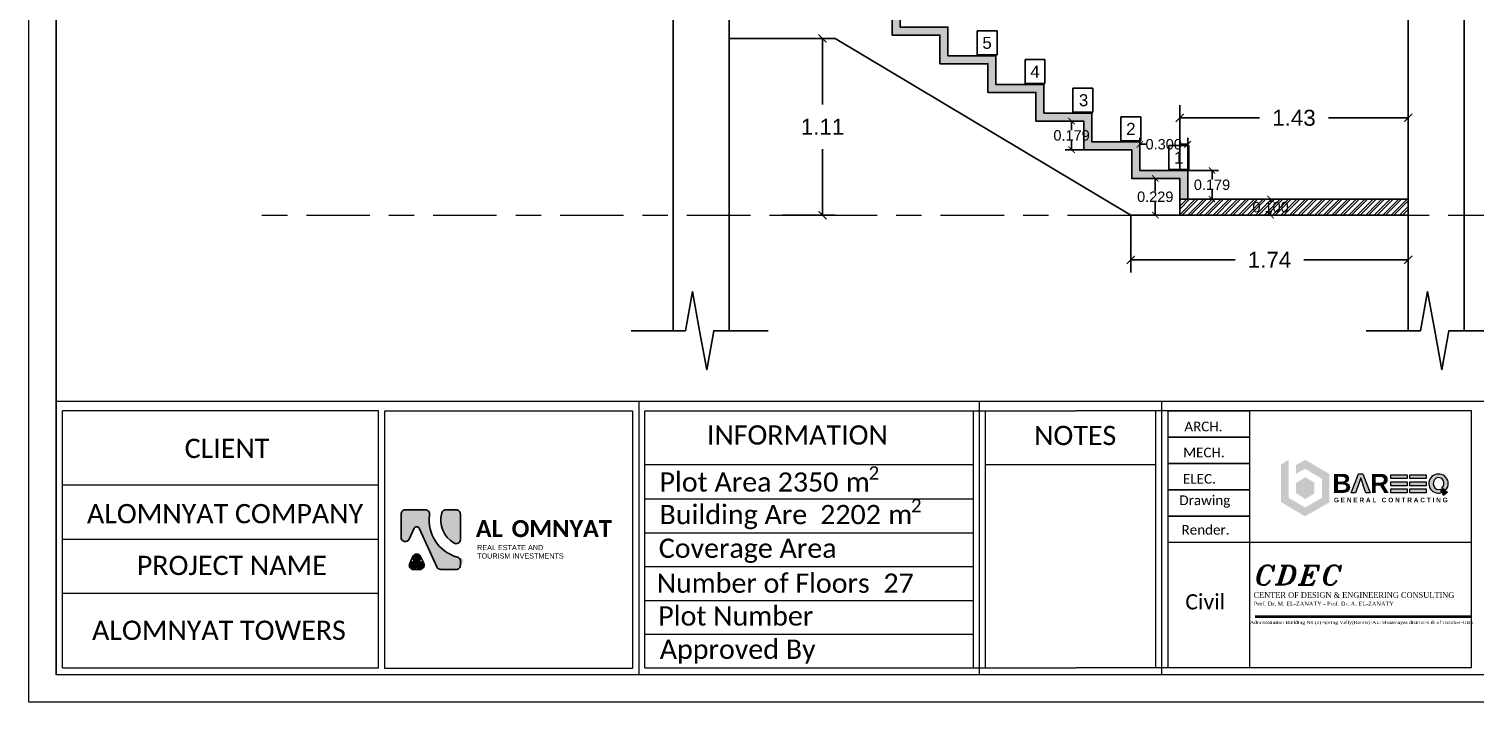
# Model space of a CAD drawing. Header units: millimetres. Extents: x 1997 to 2098, y 1351 to 1367.
# Drawn here: x 2022.49 to 2037.51, y 1350.62 to 1357.6 of the extents above; entities that cross this region are included whole.
import ezdxf
from ezdxf.enums import TextEntityAlignment as Align

# ---------------------------------------------------------------- set-up
doc = ezdxf.new("R2010")
doc.units = ezdxf.units.MM
doc.linetypes.add('Centre', pattern=[0.03175, 0.00635, -0.004763, 0.015875, -0.004763])
doc.layers.get('Defpoints').update_dxf_attribs({"lineweight": 5})
doc.layers.add('A-FLOR-LEVL', color=150, linetype='Continuous', lineweight=9)
doc.layers.add('Sheet_Borders', color=7, linetype='Continuous', lineweight=5)
doc.layers.add('CDEC-FRAMING-PLAN', color=7, linetype='Continuous')
doc.layers.add('XREF-FRAME$0$XREF-TITLEBLOCK$0$text', color=3, linetype='Continuous')
doc.styles.add('Arial_1', font='arial.ttf', dxfattribs={"height": 0.45})
doc.styles.add('RA CALIBRI REGULAR', font='calibril.ttf')
doc.styles.get("Standard").update_dxf_attribs({"font": 'arial.ttf'})
doc.styles.add('XREF-FRAME$0$XREF-TITLEBLOCK$0$CONCEPT1', font='times.ttf')
doc.styles.add('XREF-FRAME$0$XREF-TITLEBLOCK$0$HG', font='ITALICT.shx')
doc.dimstyles.get("Standard").update_dxf_attribs({"dimtxt": 0.18, "dimasz": 0.18, "dimexe": 0.18, "dimexo": 0.0625, "dimgap": 0.09, "dimtad": 0, "dimtih": 1, "dimtoh": 1, "dimdec": 4, "dimzin": 0, "dimdsep": 46, "dimtxsty": 'Standard', "dimcen": 0.09, "dimadec": 0, "dimazin": 0, "dimtfac": 1, "dimtdec": 4, "dimtofl": 0, "dimtmove": 0, "dimatfit": 3, "dimfxl": 1, "dimtolj": 1, "dimtzin": 0, "dimarcsym": 0})

# ---------------------------------------------------------------- blocks, each defined once
blk = doc.blocks.new('A$Cd8bbae89')
at = {"true_color": 0x319dd3}
h = blk.add_hatch(color=142, dxfattribs=at)
h.dxf.hatch_style = 1
h.paths.add_polyline_path([(0.94, 5.22), (0, 4.67), (0, 0), (0.94, 0.53)])
h.paths.add_polyline_path([(2.97, 3.07), (1.82, 2.35), (1.82, 1.12), (2.97, 1.74)])
h.paths.add_polyline_path([(2.98, 5.23), (1.83, 4.57), (1.82, 3.51), (2.98, 4.11)])
at = {"true_color": 0x2a3383}
h = blk.add_hatch(color=177, dxfattribs=at)
h.dxf.hatch_style = 1
h.paths.add_polyline_path([(3, 5.22), (2.98, 5.22), (2.98, 4.11), (5.04, 2.89), (5.04, 0.52), (5.98, -0.03), (5.98, 3.47)])
h.paths.add_polyline_path([(4.12, 2.41), (2.97, 3.07), (2.97, 1.74), (4.12, 1.05)])
at = {"true_color": 0x319dd3}
h = blk.add_hatch(color=142, dxfattribs=at)
h.dxf.hatch_style = 1
h.paths.add_polyline_path([(8.67, 1.14), (9.13, 1.14, 0.319925), (9.24, 1.22), (9.85, 2.99), (10.44, 1.22, 0.322497), (10.56, 1.14), (11.01, 1.14), (10.13, 3.48), (9.58, 3.48)])
h.paths.add_polyline_path([(13.58, 3.39), (13.58, 2.9), (15.61, 2.9), (15.61, 3.39)])
h.paths.add_polyline_path([(13.58, 2.51), (13.58, 2.02), (15.61, 2.02), (15.61, 2.51)])
h.paths.add_polyline_path([(15.61, 1.14), (15.61, 1.63), (13.58, 1.63), (13.58, 1.14)])
h.paths.add_polyline_path([(15.94, 3.39), (15.94, 2.9), (17.97, 2.9), (17.97, 3.39)])
h.paths.add_polyline_path([(17.97, 2.02), (17.97, 2.51), (15.94, 2.51), (15.94, 2.02)])
h.paths.add_polyline_path([(17.97, 1.14), (17.97, 1.63), (15.94, 1.63), (15.94, 1.14)])
edge = h.paths.add_edge_path()
edge.add_ellipse((19.49, 2.29), major_axis=(-1.21, 0), ratio=0.972651, start_angle=138.7624, end_angle=466.2921)
edge.add_line((19.83, 1.16), (19.73, 1.59))
edge.add_ellipse((19.5, 2.29), major_axis=(0, 0.744), ratio=0.892628, start_angle=218.0399, end_angle=560.2223, ccw=False)
edge.add_line((19.91, 1.71), (20.4, 1.51))
at = {"true_color": 0x288cbd}
h = blk.add_hatch(color=142, dxfattribs=at)
h.dxf.hatch_style = 1
h.paths.add_polyline_path([(5.98, -0.03), (5.04, 0.52), (2.96, -0.67), (0.94, 0.53), (0, 0), (2.95, -1.76), (2.95, -1.76)])
h = blk.add_hatch(color=142, dxfattribs=at)
h.dxf.hatch_style = 1
h.paths.add_polyline_path([(4.12, 1.05), (2.97, 1.74), (1.82, 1.12), (2.97, 0.39)])
at = {"true_color": 0x2a3383}
h = blk.add_hatch(color=177, dxfattribs=at)
h.dxf.hatch_style = 1
h.paths.add_polyline_path([(20.1, 0.81), (20.58, 1.24), (19.85, 1.62)])
at = {"color": 142, "true_color": 0x319dd3}
blk.add_lwpolyline([(8.67, 1.14), (9.58, 3.48), (10.13, 3.48), (11.01, 1.14), (10.56, 1.14, -0.322497), (10.44, 1.22), (9.85, 2.99), (9.24, 1.22, -0.319925), (9.13, 1.14), (8.67, 1.14)], format="xyb", dxfattribs=at)
for points in [[(13.58, 3.39), (15.61, 3.39), (15.61, 2.9), (13.58, 2.9)], [(13.58, 2.51), (15.61, 2.51), (15.61, 2.02), (13.58, 2.02)], [(15.94, 3.39), (17.97, 3.39), (17.97, 2.9), (15.94, 2.9)], [(15.94, 2.51), (17.97, 2.51), (17.97, 2.02), (15.94, 2.02)], [(13.58, 1.63), (15.61, 1.63), (15.61, 1.14), (13.58, 1.14)], [(15.94, 1.63), (17.97, 1.63), (17.97, 1.14), (15.94, 1.14)]]:
    blk.add_lwpolyline(points, close=True, dxfattribs=at)
at = {"color": 143, "true_color": 0x42aad7}
for points in [[(19.73, 1.59), (19.83, 1.16)], [(19.91, 1.71), (20.4, 1.51)]]:
    blk.add_lwpolyline(points, dxfattribs=at)
at = {"color": 177, "true_color": 0x2a3383}
blk.add_lwpolyline([(19.85, 1.62), (20.58, 1.24), (20.1, 0.81), (19.85, 1.62)], dxfattribs=at)
at = {"color": 142, "true_color": 0x319dd3}
for centre, major_axis, ratio, start_param, end_param in [((19.49, 2.29), (-1.21, 0), 0.972651, 2.421862, 8.138333), ((19.5, 2.29), (0, 0.744), 0.892628, 3.805515, 9.777723)]:
    blk.add_ellipse(centre, major_axis=major_axis, ratio=ratio, start_param=start_param, end_param=end_param, dxfattribs=at)
at = {"attachment_point": 1}
for s, width, gutter_width, insert, char_height in [('{\\fArial|b1|i0|c0|p34;\\C142;\\c13868337;B} ', 2.3485, 11.74, (6.33, 3.49), 2.3485), ('\\pxsm2;{\\fArial|b1|i0|c0|p34;\\C177;\\c8598314;G E N E R A L   C O N T R A C T I N G}', 15.8741, 2.87, (6.53, 0.54), 0.5743)]:
    blk.add_mtext_dynamic_manual_height_columns(s, width=width, gutter_width=gutter_width, heights=[0], dxfattribs=dict(at, insert=insert, char_height=char_height))
at = {"color": 143, "true_color": 0x42aad7, "insert": (11.01, 3.49), "char_height": 2.3485, "attachment_point": 1}
blk.add_mtext_dynamic_manual_height_columns('{\\fArial|b1|i0|c0|p34;\\C142;\\c13868337;R} ', width=2.3485, gutter_width=11.74, heights=[0], dxfattribs=at)
blk = doc.blocks.new('sheet')
at = {"true_color": 0x293189}
h = blk.add_hatch(color=177, dxfattribs=at)
h.dxf.hatch_style = 1
h.paths.add_polyline_path([(-418.734, 40.158, 0.414214), (-418.845, 40.046), (-418.845, 39.448, 0.802913), (-418.633, 39.401), (-418.502, 39.683, -0.639253), (-418.375, 39.682), (-417.915, 38.681, 0.29294), (-417.813, 38.616), (-417.42, 38.616, 0.414214), (-417.308, 38.728, 0.553295), (-417.269, 38.913, -0.417813), (-418.106, 40.034, 0.459795), (-418.218, 40.158)])
at = {"true_color": 0x4554a5}
h = blk.add_hatch(color=175, dxfattribs=at)
h.dxf.hatch_style = 1
h.paths.add_polyline_path([(-417.472, 39.295, 0.584571), (-417.308, 39.402), (-417.308, 40.046, 0.414214), (-417.42, 40.158), (-417.702, 40.158, 0.291504), (-417.79, 40.082, 0.342448)])
at = {"true_color": 0x000000}
h = blk.add_hatch(color=18, dxfattribs=at)
h.dxf.hatch_style = 1
h.paths.add_polyline_path([(-418.439, 38.651, 1.441321), (-418.347, 38.839, 1.901432), (-418.531, 38.839, 1.434024)])
at = {"color": 177, "true_color": 0x293189}
blk.add_lwpolyline([(-418.213, 40.158), (-418.734, 40.158, 0.414214), (-418.845, 40.046), (-418.845, 39.448, 0.802913), (-418.633, 39.401), (-418.502, 39.683, -0.639253), (-418.375, 39.682), (-417.915, 38.681, 0.29294), (-417.813, 38.616), (-417.42, 38.616, 0.414214), (-417.308, 38.728), (-417.308, 38.848)], format="xyb", dxfattribs=at)
at = {"color": 175, "true_color": 0x4554a5}
blk.add_lwpolyline([(-417.308, 39.387), (-417.308, 40.046, 0.414214), (-417.42, 40.158), (-417.702, 40.158)], format="xyb", dxfattribs=at)
blk.add_lwpolyline([(-418.257, 38.775), (-418.338, 38.949, 0.63847), (-418.541, 38.949), (-418.621, 38.774, 0.547105), (-418.519, 38.616), (-418.358, 38.616, 0.548839)], format="xyb", close=True)
at = {"color": 177, "true_color": 0x293189}
for centre, radius, start, end in [((-418.215, 40.048), 0.11, 350.4257, 91.3796), ((-417.134, 39.886), 0.983, 171.6397, 255.0806), ((-417.417, 38.83), 0.111, 9.4358, 74.1171)]:
    blk.add_arc(centre, radius, start, end, dxfattribs=at)
at = {"color": 175, "true_color": 0x4554a5}
for centre, radius, start, end in [((-417.123, 39.894), 0.693, 164.6076, 239.8175), ((-417.686, 40.051), 0.108, 98.1031, 165.7009), ((-417.42, 39.394), 0.112, 242.4829, 356.2798)]:
    blk.add_arc(centre, radius, start, end, dxfattribs=at)
at = {"layer": 'CDEC-FRAMING-PLAN'}
for p, q in [((-398.989, 42.72), (-397.047, 42.721)), ((-398.989, 42.719), (-396.884, 42.72)), ((-398.989, 42.037), (-396.883, 42.038)), ((-398.989, 42.037), (-396.883, 42.038)), ((-398.988, 41.355), (-396.883, 41.356)), ((-398.988, 40.673), (-396.883, 40.674)), ((-398.987, 39.991), (-396.882, 39.992))]:
    blk.add_line(p, q, dxfattribs=at)
at = {"layer": 'Sheet_Borders', "linetype": 'Continuous', "lineweight": 0}
for p, q in [((-428.475, 35.187), (-428.475, 77.192)), ((-428.475, 35.187), (-428.475, 77.192)), ((-427.768, 35.894), (-427.768, 76.484)), ((-427.768, 76.484), (-427.768, 35.894)), ((-427.768, 42.966), (-427.768, 42.966)), ((-427.768, 42.966), (-369.782, 42.966)), ((-419.424, 42.721), (-427.606, 42.721)), ((-427.606, 36.07), (-427.606, 42.721)), ((-419.424, 36.07), (-419.424, 42.721)), ((-419.268, 42.721), (-412.85, 42.721)), ((-419.268, 36.051), (-419.268, 42.721)), ((-412.85, 42.721), (-412.85, 36.051)), ((-412.694, 42.966), (-412.694, 35.894)), ((-412.537, 42.719), (-401.369, 42.719)), ((-412.537, 36.069), (-412.537, 42.719)), ((-404.039, 42.719), (-404.039, 36.069)), ((-403.882, 42.966), (-403.882, 35.894)), ((-403.726, 42.721), (-403.726, 36.07)), ((-391.141, 42.721), (-401.369, 42.719)), ((-399.311, 36.07), (-399.311, 42.721)), ((-399.161, 42.966), (-399.161, 35.894)), ((-398.989, 36.07), (-398.989, 42.721)), ((-396.884, 42.721), (-396.884, 36.07)), ((-391.141, 36.07), (-391.141, 42.721)), ((-412.537, 41.327), (-404.039, 41.327)), ((-403.726, 41.328), (-399.311, 41.328)), ((-419.424, 40.796), (-427.606, 40.796)), ((-412.537, 40.441), (-404.039, 40.441)), ((-419.424, 39.395), (-427.606, 39.395)), ((-412.537, 39.566), (-404.039, 39.566)), ((-391.141, 39.314), (-398.989, 39.314)), ((-412.537, 38.692), (-404.039, 38.692)), ((-427.606, 38.003), (-419.424, 38.003)), ((-412.537, 37.817), (-404.039, 37.817)), ((-412.537, 36.943), (-404.039, 36.943)), ((-427.606, 36.07), (-419.424, 36.07)), ((-412.85, 36.051), (-419.268, 36.051)), ((-412.537, 36.069), (-401.369, 36.069)), ((-391.141, 36.07), (-401.369, 36.069)), ((-372.533, 35.894), (-427.768, 35.894)), ((-369.075, 35.187), (-428.475, 35.187)), ((-369.075, 35.187), (-428.475, 35.187)), ((-369.075, 35.187), (-428.475, 35.187))]:
    blk.add_line(p, q, dxfattribs=at)
at = {"layer": 'XREF-FRAME$0$XREF-TITLEBLOCK$0$text', "color": 8}
for p, q in [((-396.738, 37.411), (-391.167, 37.411)), ((-396.738, 37.387), (-391.167, 37.387))]:
    blk.add_line(p, q, dxfattribs=at)
at = {"layer": 'Sheet_Borders', "xscale": 0.2089906934372016, "yscale": 0.2089906934372016, "zscale": 0.2089906934372016}
blk.add_blockref('A$Cd8bbae89', (-396.065, 40.359), dxfattribs=at)
at = {"char_height": 0.43904, "attachment_point": 1}
for s, width, insert in [('{\\fCandara|b1|i0|c0|p34;\\C256;\\c0;AL} ', 0.43904, (-416.91, 39.892)), ('{\\fCandara|b1|i0|c0|p34;\\C256;\\c0;OMNYAT}', 2.78249, (-415.981, 39.892))]:
    blk.add_mtext_dynamic_manual_height_columns(s, width=width, gutter_width=2.195, heights=[0], dxfattribs=dict(at, insert=insert))
at = {"insert": (-416.875, 39.033), "char_height": 0.13365, "width": 2.81151, "attachment_point": 1, "style": 'Arial_1'}
blk.add_mtext('TOURISM INVESTMENTS', dxfattribs=at)
at = {"insert": (-416.876, 39.25), "char_height": 0.13365, "attachment_point": 1, "style": 'Arial_1'}
blk.add_mtext_dynamic_manual_height_columns('\\pxsm1;{\\C256;\\c0;REAL ESTATE AND}', width=2.81151, gutter_width=0.686, heights=[0.417], dxfattribs=at)
at = {"layer": 'Sheet_Borders', "linetype": 'Continuous', "lineweight": 0, "style": 'RA CALIBRI REGULAR'}
for s, height, p in [('INFORMATION', 0.49749, (-410.931, 41.846)), ('NOTES', 0.4975, (-402.46, 41.833)), ('ARCH.', 0.25, (-398.57, 42.189)), ('CLIENT', 0.4975, (-424.445, 41.499)), ('MECH.', 0.25, (-398.6, 41.517)), ('ELEC.', 0.25, (-398.606, 40.836)), ('Drawing', 0.25, (-398.7, 40.28)), ('ALOMNYAT COMPANY', 0.49749, (-426.974, 39.811)), ('Render.', 0.25, (-398.644, 39.516)), ('Coverage Area', 0.49749, (-412.174, 38.917)), ('PROJECT NAME', 0.49749, (-425.683, 38.473)), ('Civil', 0.3943, (-398.544, 37.582)), ('Plot Number', 0.49749, (-412.188, 37.165)), ('ALOMNYAT TOWERS', 0.49749, (-426.842, 36.795)), ('Approved By', 0.49749, (-412.149, 36.304))]:
    blk.add_text(s, height=height, dxfattribs=at).set_placement(p)
at = {"layer": 'Sheet_Borders', "style": 'RA CALIBRI REGULAR'}
for s, height, p in [('2', 0.348, (-406.744, 40.936)), ('Plot Area ', 0.4975, (-412.155, 40.629)), (' m', 0.4975, (-407.507, 40.629)), ('2', 0.348, (-405.646, 40.094)), ('Building Are  ', 0.49749, (-412.155, 39.788)), (' m', 0.4975, (-406.408, 39.788)), ('Number of Floors  ', 0.49749, (-412.228, 38.013))]:
    blk.add_text(s, height=height, dxfattribs=at).set_placement(p)
at = {"layer": 'Sheet_Borders', "color": 244, "true_color": 0x991b1e, "style": 'RA CALIBRI REGULAR'}
for s, p in [('2350', (-409.096, 40.629)), ('2202', (-407.997, 39.788)), ('27', (-406.36, 38.013))]:
    blk.add_text(s, height=0.4975, dxfattribs=at).set_placement(p)
at = {"layer": 'XREF-FRAME$0$XREF-TITLEBLOCK$0$text', "color": 2, "style": 'XREF-FRAME$0$XREF-TITLEBLOCK$0$HG', "width": 1.2}
blk.add_text('CDEC', height=0.5, dxfattribs=at).set_placement((-396.759, 38.218))
at = {"layer": 'XREF-FRAME$0$XREF-TITLEBLOCK$0$text', "color": 4, "style": 'XREF-FRAME$0$XREF-TITLEBLOCK$0$CONCEPT1', "width": 0.9}
blk.add_text('CENTER OF DESIGN & ENGINEERING CONSULTING', height=0.14992, dxfattribs=at).set_placement((-396.781, 37.881))
at = {"layer": 'XREF-FRAME$0$XREF-TITLEBLOCK$0$text', "style": 'XREF-FRAME$0$XREF-TITLEBLOCK$0$CONCEPT1'}
blk.add_text('Prof. Dr. M. EL-ZANATY - Prof. Dr. A. EL-ZANATY', height=0.10625, dxfattribs=at).set_placement((-396.772, 37.678))
at = {"layer": 'XREF-FRAME$0$XREF-TITLEBLOCK$0$text', "style": 'XREF-FRAME$0$XREF-TITLEBLOCK$0$CONCEPT1', "width": 1.2}
blk.add_text('Administration Building N0.(2)-Spring Vally(Ramw)-AL-Motamayes district-6 th of October-Giza', height=0.08007, dxfattribs=at).set_placement((-393.983, 37.206), align=Align.CENTER)
blk = doc.blocks.new('_ArchTick')
at = {"color": 0, "linetype": 'ByBlock', "const_width": 0.15}
blk.add_lwpolyline([(-0.5, -0.5), (0.5, 0.5)], dxfattribs=at)
blk = doc.blocks.new('*D35')
at = {"color": 0, "lineweight": -2, "transparency": 16777216}
for p, q in [((2034.3944, 1355.7141), (2034.5866, 1355.7141)), ((2034.5466, 1355.7141), (2034.5466, 1355.6576)), ((2034.3944, 1355.5348), (2034.5866, 1355.5348)), ((2034.5466, 1355.5348), (2034.5466, 1355.5912))]:
    blk.add_line(p, q, dxfattribs=at)
at = {"layer": 'Defpoints', "color": 0, "transparency": 16777216}
for p in [(2034.3944, 1355.7141), (2034.3944, 1355.5348), (2034.5466, 1355.5348)]:
    blk.add_point(p, dxfattribs=at)
at = {"color": 0, "lineweight": -2, "transparency": 16777216, "xscale": 0.04, "yscale": 0.04, "zscale": 0.04}
for p, rotation in [((2034.5466, 1355.7141), 90), ((2034.5466, 1355.5348), 270)]:
    blk.add_blockref('_ArchTick', p, dxfattribs=dict(at, rotation=rotation))
at = {"color": 0, "transparency": 16777216, "insert": (2034.5466, 1355.6244), "char_height": 0.065, "attachment_point": 5}
blk.add_mtext('\\A1;0.179', dxfattribs=at)
blk = doc.blocks.new('*D36')
at = {"color": 0, "lineweight": -2, "transparency": 16777216}
for p, q in [((2034.0944, 1355.7141), (2034.0944, 1355.9176)), ((2034.3944, 1355.7141), (2034.3944, 1355.9176)), ((2034.0944, 1355.8776), (2034.1348, 1355.8776)), ((2034.3944, 1355.8776), (2034.3539, 1355.8776))]:
    blk.add_line(p, q, dxfattribs=at)
at = {"layer": 'Defpoints', "color": 0, "transparency": 16777216}
for p in [(2034.3944, 1355.8776), (2034.0944, 1355.7141), (2034.3944, 1355.7141)]:
    blk.add_point(p, dxfattribs=at)
at = {"color": 0, "lineweight": -2, "transparency": 16777216, "xscale": 0.04, "yscale": 0.04, "zscale": 0.04, "rotation": 180}
blk.add_blockref('_ArchTick', (2034.0944, 1355.8776), dxfattribs=at)
at = {"color": 0, "lineweight": -2, "transparency": 16777216, "xscale": 0.04, "yscale": 0.04, "zscale": 0.04}
blk.add_blockref('_ArchTick', (2034.3944, 1355.8776), dxfattribs=at)
at = {"color": 0, "transparency": 16777216, "insert": (2034.2444, 1355.8776), "char_height": 0.065, "attachment_point": 5}
blk.add_mtext('\\A1;0.300', dxfattribs=at)
blk = doc.blocks.new('*D37')
at = {"color": 0, "lineweight": -2, "transparency": 16777216}
for p, q in [((2033.7444, 1356.0227), (2033.6278, 1356.0227)), ((2033.6678, 1356.0227), (2033.6678, 1355.9662)), ((2033.6678, 1355.8434), (2033.6678, 1355.8998)), ((2033.7444, 1355.8434), (2033.6278, 1355.8434))]:
    blk.add_line(p, q, dxfattribs=at)
at = {"layer": 'Defpoints', "color": 0, "transparency": 16777216}
for p in [(2033.7444, 1356.0227), (2033.6678, 1355.8434), (2033.7444, 1355.8434)]:
    blk.add_point(p, dxfattribs=at)
at = {"color": 0, "lineweight": -2, "transparency": 16777216, "xscale": 0.04, "yscale": 0.04, "zscale": 0.04}
for p, rotation in [((2033.6678, 1356.0227), 90), ((2033.6678, 1355.8434), 270)]:
    blk.add_blockref('_ArchTick', p, dxfattribs=dict(at, rotation=rotation))
at = {"color": 0, "transparency": 16777216, "insert": (2033.6678, 1355.933), "char_height": 0.065, "attachment_point": 5}
blk.add_mtext('\\A1;0.179', dxfattribs=at)
blk = doc.blocks.new('*D38')
at = {"color": 0, "lineweight": -2, "transparency": 16777216}
for p, q in [((2031.8568, 1356.5399), (2032.1896, 1356.5399)), ((2032.1096, 1356.5399), (2032.1096, 1356.1275)), ((2032.1096, 1355.4348), (2032.1096, 1355.8471)), ((2031.8568, 1355.4348), (2032.1896, 1355.4348))]:
    blk.add_line(p, q, dxfattribs=at)
at = {"layer": 'Defpoints', "color": 0, "transparency": 16777216}
for p in [(2031.8568, 1356.5399), (2031.8568, 1355.4348), (2032.1096, 1355.4348)]:
    blk.add_point(p, dxfattribs=at)
at = {"color": 0, "lineweight": -2, "transparency": 16777216, "xscale": 0.05, "yscale": 0.05, "zscale": 0.05}
for p, rotation in [((2032.1096, 1356.5399), 90), ((2032.1096, 1355.4348), 270)]:
    blk.add_blockref('_ArchTick', p, dxfattribs=dict(at, rotation=rotation))
at = {"color": 0, "transparency": 16777216, "insert": (2032.1096, 1355.9873), "char_height": 0.1, "attachment_point": 5}
blk.add_mtext('\\A1;1.11', dxfattribs=at)
blk = doc.blocks.new('*D40')
at = {"color": 0, "lineweight": -2, "transparency": 16777216}
for p, q in [((2034.3444, 1355.7141), (2034.3444, 1356.1229)), ((2035.7744, 1355.7141), (2035.7744, 1356.1229)), ((2034.3444, 1356.0429), (2034.8442, 1356.0429)), ((2035.7744, 1356.0429), (2035.2745, 1356.0429))]:
    blk.add_line(p, q, dxfattribs=at)
at = {"layer": 'Defpoints', "color": 0, "transparency": 16777216}
for p in [(2035.7744, 1356.0429), (2034.3444, 1355.7141), (2035.7744, 1355.7141)]:
    blk.add_point(p, dxfattribs=at)
at = {"color": 0, "lineweight": -2, "transparency": 16777216, "xscale": 0.05, "yscale": 0.05, "zscale": 0.05, "rotation": 180}
blk.add_blockref('_ArchTick', (2034.3444, 1356.0429), dxfattribs=at)
at = {"color": 0, "lineweight": -2, "transparency": 16777216, "xscale": 0.05, "yscale": 0.05, "zscale": 0.05}
blk.add_blockref('_ArchTick', (2035.7744, 1356.0429), dxfattribs=at)
at = {"color": 0, "transparency": 16777216, "insert": (2035.0594, 1356.0429), "char_height": 0.1, "attachment_point": 5}
blk.add_mtext('\\A1;1.43', dxfattribs=at)
blk = doc.blocks.new('*D42')
at = {"color": 0, "lineweight": -2, "transparency": 16777216}
for p, q in [((2034.0382, 1355.4348), (2034.0382, 1355.0756)), ((2035.7744, 1355.4348), (2035.7744, 1355.0756)), ((2034.0382, 1355.1556), (2034.6913, 1355.1556)), ((2035.7744, 1355.1556), (2035.1212, 1355.1556))]:
    blk.add_line(p, q, dxfattribs=at)
at = {"layer": 'Defpoints', "color": 0, "transparency": 16777216}
for p in [(2034.0382, 1355.4348), (2035.7744, 1355.4348), (2035.7744, 1355.1556)]:
    blk.add_point(p, dxfattribs=at)
at = {"color": 0, "lineweight": -2, "transparency": 16777216, "xscale": 0.05, "yscale": 0.05, "zscale": 0.05, "rotation": 180}
blk.add_blockref('_ArchTick', (2034.0382, 1355.1556), dxfattribs=at)
at = {"color": 0, "lineweight": -2, "transparency": 16777216, "xscale": 0.05, "yscale": 0.05, "zscale": 0.05}
blk.add_blockref('_ArchTick', (2035.7744, 1355.1556), dxfattribs=at)
at = {"color": 0, "transparency": 16777216, "insert": (2034.9063, 1355.1556), "char_height": 0.1, "attachment_point": 5}
blk.add_mtext('\\A1;1.74', dxfattribs=at)
blk = doc.blocks.new('*D44')
at = {"color": 0, "lineweight": -2, "transparency": 16777216}
for p, q in [((2034.3444, 1355.6641), (2034.1514, 1355.6641)), ((2034.1914, 1355.6641), (2034.1914, 1355.5826)), ((2034.3444, 1355.4348), (2034.1514, 1355.4348)), ((2034.1914, 1355.4348), (2034.1914, 1355.5162))]:
    blk.add_line(p, q, dxfattribs=at)
at = {"layer": 'Defpoints', "color": 0, "transparency": 16777216}
for p in [(2034.3444, 1355.6641), (2034.1914, 1355.4348), (2034.3444, 1355.4348)]:
    blk.add_point(p, dxfattribs=at)
at = {"color": 0, "lineweight": -2, "transparency": 16777216, "xscale": 0.04, "yscale": 0.04, "zscale": 0.04}
for p, rotation in [((2034.1914, 1355.6641), 90), ((2034.1914, 1355.4348), 270)]:
    blk.add_blockref('_ArchTick', p, dxfattribs=dict(at, rotation=rotation))
at = {"color": 0, "transparency": 16777216, "insert": (2034.1914, 1355.5494), "char_height": 0.065, "attachment_point": 5}
blk.add_mtext('\\A1;0.229', dxfattribs=at)
blk = doc.blocks.new('*D46')
at = {"color": 0, "lineweight": -2, "transparency": 16777216}
for p, q in [((2034.8241, 1355.5348), (2034.9529, 1355.5348)), ((2034.9129, 1355.5348), (2034.9129, 1355.5179)), ((2034.8241, 1355.4348), (2034.9529, 1355.4348)), ((2034.9129, 1355.4348), (2034.9129, 1355.4516))]:
    blk.add_line(p, q, dxfattribs=at)
at = {"layer": 'Defpoints', "color": 0, "transparency": 16777216}
for p in [(2034.8241, 1355.5348), (2034.8241, 1355.4348), (2034.9129, 1355.4348)]:
    blk.add_point(p, dxfattribs=at)
at = {"color": 0, "lineweight": -2, "transparency": 16777216, "xscale": 0.04, "yscale": 0.04, "zscale": 0.04}
for p, rotation in [((2034.9129, 1355.5348), 90), ((2034.9129, 1355.4348), 270)]:
    blk.add_blockref('_ArchTick', p, dxfattribs=dict(at, rotation=rotation))
at = {"color": 0, "transparency": 16777216, "insert": (2034.9129, 1355.4848), "char_height": 0.065, "attachment_point": 5}
blk.add_mtext('\\A1;0.100', dxfattribs=at)
blk = doc.blocks.new('47474555')
at = {"lineweight": 30}
h = blk.add_hatch(dxfattribs=at)
h.set_pattern_fill('ANGLE', color=3, scale=0.1)
h.set_pattern_definition([(0, (1373.725157, 1122.13567), (0, 0.0275), [0.02, -0.0075]), (90, (1373.725157, 1122.13567), (-0.0275, 2e-18), [0.02, -0.0075])])
h.paths.add_polyline_path([(2033.4444, 1360.3259), (2033.7444, 1360.3259), (2033.7444, 1360.5052), (2034.0444, 1360.5052), (2034.0444, 1360.6348), (2033.9944, 1360.6348), (2033.9944, 1360.5552), (2033.6944, 1360.5552), (2033.6944, 1360.3759), (2033.3944, 1360.3759), (2033.3944, 1360.1966), (2033.0944, 1360.1966), (2033.0944, 1360.0173), (2032.7944, 1360.0173), (2032.7944, 1359.838), (2032.5444, 1359.838), (2032.5444, 1359.788), (2032.8444, 1359.788), (2032.8444, 1359.9673), (2033.1444, 1359.9673), (2033.1444, 1360.1466), (2033.4444, 1360.1466)])
h.paths.add_polyline_path([(2032.5444, 1359.788), (2032.5444, 1359.838), (2032.4944, 1359.838), (2032.4944, 1359.6587), (2032.5444, 1359.6587)])
h.paths.add_polyline_path([(2032.5444, 1359.6587), (2032.4944, 1359.6587), (2032.4944, 1359.6087), (2032.5444, 1359.6087)])
h.paths.add_polyline_path([(2032.4944, 1359.6587), (2031.5244, 1359.6587), (2031.5244, 1359.6087), (2032.4944, 1359.6087)])
h.paths.add_polyline_path([(2032.5944, 1359.6587), (2032.5444, 1359.6587), (2032.5444, 1359.6087), (2032.5444, 1359.4294), (2032.637, 1359.4294), (2032.7199, 1359.4794), (2032.5944, 1359.4794)])
h.paths.add_polyline_path([(2032.8944, 1359.4794), (2032.7199, 1359.4794), (2032.637, 1359.4294), (2032.8444, 1359.4294), (2032.8444, 1359.2501), (2033.1444, 1359.2501), (2033.1444, 1359.0708), (2033.4444, 1359.0708), (2033.4444, 1358.8915), (2033.7444, 1358.8915), (2033.7444, 1358.7122), (2034.0444, 1358.7122), (2034.0444, 1358.5329), (2034.3444, 1358.5329), (2034.3444, 1358.5829), (2034.0944, 1358.5829), (2034.0944, 1358.7622), (2033.7944, 1358.7622), (2033.7944, 1358.9415), (2033.4944, 1358.9415), (2033.4944, 1359.1208), (2033.1944, 1359.1208), (2033.1944, 1359.3001), (2032.8944, 1359.3001)])
h.paths.add_polyline_path([(2034.0444, 1360.7345), (2033.9944, 1360.7345), (2033.9944, 1360.6348), (2034.0444, 1360.6348)])
h.paths.add_polyline_path([(2034.6944, 1358.4036), (2034.3944, 1358.4036), (2034.3944, 1358.5829), (2034.3444, 1358.5829), (2034.3444, 1358.3536), (2034.6444, 1358.3536), (2034.6444, 1358.2243), (2034.6944, 1358.2243)])
h.paths.add_polyline_path([(2034.6444, 1358.1743), (2034.6444, 1358.2243), (2034.5944, 1358.2243), (2034.5944, 1358.045), (2034.4709, 1358.045), (2034.5545, 1357.995), (2034.6444, 1357.995)])
h.paths.add_polyline_path([(2035.7744, 1358.2243), (2034.6444, 1358.2243), (2034.6444, 1358.1743), (2035.7744, 1358.1743)])
h.paths.add_polyline_path([(2034.4709, 1358.045), (2034.3444, 1358.045), (2034.3444, 1357.995), (2034.5545, 1357.995)])
h.paths.add_polyline_path([(2034.3444, 1357.995), (2034.3444, 1358.045), (2034.2944, 1358.045), (2034.2944, 1357.8657), (2033.9944, 1357.8657), (2033.9944, 1357.6864), (2033.6944, 1357.6864), (2033.6944, 1357.5071), (2033.3944, 1357.5071), (2033.3944, 1357.3278), (2033.0944, 1357.3278), (2033.0944, 1357.1485), (2032.7944, 1357.1485), (2032.7944, 1356.9692), (2032.5444, 1356.9692), (2032.5444, 1356.9192), (2032.8444, 1356.9192), (2032.8444, 1357.0985), (2033.1444, 1357.0985), (2033.1444, 1357.2778), (2033.4444, 1357.2778), (2033.4444, 1357.4571), (2033.7444, 1357.4571), (2033.7444, 1357.6364), (2034.0444, 1357.6364), (2034.0444, 1357.8157), (2034.3444, 1357.8157)])
h.paths.add_polyline_path([(2032.5444, 1356.7899), (2031.5244, 1356.7899), (2031.5244, 1356.7399), (2032.5444, 1356.7399)])
h.paths.add_polyline_path([(2032.5444, 1356.9692), (2032.4944, 1356.9692), (2032.4944, 1356.7899), (2032.5444, 1356.7899), (2032.5444, 1356.9192)])
h.paths.add_polyline_path([(2032.5944, 1356.7899), (2032.5444, 1356.7899), (2032.5444, 1356.5606), (2032.8444, 1356.5606), (2032.8444, 1356.3813), (2033.1444, 1356.3813), (2033.1444, 1356.202), (2033.4444, 1356.202), (2033.4444, 1356.0227), (2033.7444, 1356.0227), (2033.7444, 1355.8434), (2034.0444, 1355.8434), (2034.0444, 1355.6641), (2034.3444, 1355.6641), (2034.3444, 1355.7141), (2034.0944, 1355.7141), (2034.0944, 1355.8934), (2033.7944, 1355.8934), (2033.7944, 1356.0727), (2033.4944, 1356.0727), (2033.4944, 1356.252), (2033.1944, 1356.252), (2033.1944, 1356.4313), (2032.8944, 1356.4313), (2032.8944, 1356.6106), (2032.5944, 1356.6106)])
h.paths.add_polyline_path([(2034.3944, 1355.7141), (2034.3444, 1355.7141), (2034.3444, 1355.5348), (2034.3944, 1355.5348)])
at = {"true_color": 0xc7c8ca}
h = blk.add_hatch(dxfattribs=at)
h.set_pattern_fill('ANSI32', color=9, scale=0.1)
h.set_pattern_definition([(45, (1373.725157, 1122.13567), (-0.0265165043, 0.0265165043), []), (45, (1373.742835, 1122.13567), (-0.0265165043, 0.0265165043), [])])
h.paths.add_polyline_path([(2035.7744, 1355.5348), (2034.3444, 1355.5348), (2034.3444, 1355.4348), (2035.7744, 1355.4348)])
at = {"color": 18, "true_color": 0x000000}
for p, q in [((2031.1744, 1361.8099), (2031.1744, 1354.7124)), ((2031.5244, 1361.8099), (2031.5244, 1354.7124)), ((2035.7744, 1361.8099), (2035.7744, 1354.7124)), ((2036.1244, 1361.8099), (2036.1244, 1354.7124))]:
    blk.add_line(p, q, dxfattribs=at)
for points in [[(2031.5244, 1356.7899), (2032.5944, 1356.7899), (2032.5944, 1356.6106), (2032.8944, 1356.6106), (2032.8944, 1356.4313), (2033.1944, 1356.4313), (2033.1944, 1356.252), (2033.4944, 1356.252), (2033.4944, 1356.0727), (2033.7944, 1356.0727), (2033.7944, 1355.8934), (2034.0944, 1355.8934), (2034.0944, 1355.7141), (2034.3944, 1355.7141), (2034.3944, 1355.5348)], [(2031.7692, 1354.7124), (2031.4291, 1354.7124), (2031.3847, 1354.4679), (2031.3402, 1354.7124), (2031.2958, 1354.957), (2031.2513, 1354.7124), (2030.9113, 1354.7124)], [(2036.3692, 1354.7124), (2036.0291, 1354.7124), (2035.9847, 1354.4679), (2035.9402, 1354.7124), (2035.8958, 1354.957), (2035.8513, 1354.7124), (2035.5113, 1354.7124)]]:
    blk.add_lwpolyline(points, dxfattribs=at)
for points in [[(2034.0382, 1355.4348), (2032.1892, 1356.5399), (2031.5244, 1356.5399), (2031.5244, 1356.7399), (2032.5444, 1356.7399), (2032.5444, 1356.5606), (2032.8444, 1356.5606), (2032.8444, 1356.3813), (2033.1444, 1356.3813), (2033.1444, 1356.202), (2033.4444, 1356.202), (2033.4444, 1356.0227), (2033.7444, 1356.0227), (2033.7444, 1355.8434), (2034.0444, 1355.8434), (2034.0444, 1355.6641), (2034.3444, 1355.6641), (2034.3444, 1355.4348)], [(2035.7744, 1355.5348), (2034.3444, 1355.5348), (2034.3444, 1355.4348), (2035.7744, 1355.4348)]]:
    blk.add_lwpolyline(points, close=True, dxfattribs=at)
at = {"layer": 'A-FLOR-LEVL', "linetype": 'Centre', "ltscale": 25}
blk.add_line((2028.602, 1355.4348), (2040.3726, 1355.4348), dxfattribs=at)
at = {"char_height": 0.075, "attachment_point": 1, "bg_fill": 16, "box_fill_scale": 1.5, "bg_fill_color": 256, "bg_fill_transparency": 0}
for s, insert in [('\\pxqc;5', (2033.1141, 1356.5496)), ('\\pxqc;4', (2033.4141, 1356.3703)), ('3', (2033.7141, 1356.191)), ('\\pxqc;2', (2034.0141, 1356.0117)), ('\\pxqc;1', (2034.3141, 1355.8324))]:
    blk.add_mtext_dynamic_manual_height_columns(s, width=0.05, gutter_width=12.5, heights=[0], dxfattribs=dict(at, insert=insert))
at = {"color": 1}
for p1, p2, distance, picture, middle in [((2031.8568, 1356.5399), (2031.8568, 1355.4348), 0.2528, '*D38', (2032.1096, 1355.9873)), ((2034.0382, 1355.4348), (2035.7744, 1355.4348), -0.2792, '*D42', (2034.9063, 1355.1556))]:
    dim = blk.add_aligned_dim(p1=p1, p2=p2, distance=distance, dimstyle='Standard', override={"dimtxt": 0.1, "dimasz": 0.05, "dimexe": 0.08, "dimexo": 0, "dimdec": 2, "dimblk1": 'ArchTick', "dimblk2": 'ArchTick', "dimsah": 1}, dxfattribs=at)
    dim.commit()
    dim.dimension.update_dxf_attribs({"geometry": picture, "text_midpoint": middle})
dim = blk.add_linear_dim(base=(2035.7744, 1356.0429), p1=(2034.3444, 1355.7141), p2=(2035.7744, 1355.7141), angle=0, dimstyle='Standard', override={"dimtxt": 0.1, "dimasz": 0.05, "dimexe": 0.08, "dimexo": 0, "dimdec": 2, "dimblk1": 'ArchTick', "dimblk2": 'ArchTick', "dimsah": 1}, dxfattribs=at)
dim.commit()
dim.dimension.update_dxf_attribs({"geometry": '*D40', "text_midpoint": (2035.0594, 1356.0429), "dimtype": 129})
at = {"color": 30, "true_color": 0xf8991e}
for base, p1, p2, picture, middle in [((2033.6678, 1355.8434), (2033.7444, 1356.0227), (2033.7444, 1355.8434), '*D37', (2033.6678, 1355.933)), ((2034.5466, 1355.5348), (2034.3944, 1355.7141), (2034.3944, 1355.5348), '*D35', (2034.5466, 1355.6244))]:
    dim = blk.add_linear_dim(base=base, p1=p1, p2=p2, angle=270, dimstyle='Standard', override={"dimtxt": 0.065, "dimasz": 0.04, "dimexe": 0.04, "dimexo": 0, "dimgap": 0, "dimdec": 3, "dimblk1": 'ArchTick', "dimblk2": 'ArchTick', "dimsah": 1}, dxfattribs=at)
    dim.commit()
    dim.dimension.update_dxf_attribs({"geometry": picture, "text_midpoint": middle, "dimtype": 129})
for p1, p2, distance, picture, middle in [((2034.0944, 1355.7141), (2034.3944, 1355.7141), 0.1636, '*D36', (2034.2444, 1355.8776)), ((2034.8241, 1355.5348), (2034.8241, 1355.4348), 0.0888, '*D46', (2034.9129, 1355.4848))]:
    dim = blk.add_aligned_dim(p1=p1, p2=p2, distance=distance, dimstyle='Standard', override={"dimtxt": 0.065, "dimasz": 0.04, "dimexe": 0.04, "dimexo": 0, "dimgap": 0, "dimdec": 3, "dimblk1": 'ArchTick', "dimblk2": 'ArchTick', "dimsah": 1}, dxfattribs=at)
    dim.commit()
    dim.dimension.update_dxf_attribs({"geometry": picture, "text_midpoint": middle})
at = {"color": 5}
dim = blk.add_aligned_dim(p1=(2034.3444, 1355.6641), p2=(2034.3444, 1355.4348), distance=-0.153, dimstyle='Standard', override={"dimtxt": 0.065, "dimasz": 0.04, "dimexe": 0.04, "dimexo": 0, "dimgap": 0, "dimdec": 3, "dimblk1": 'ArchTick', "dimblk2": 'ArchTick', "dimsah": 1}, dxfattribs=at)
dim.commit()
dim.dimension.update_dxf_attribs({"geometry": '*D44', "text_midpoint": (2034.1914, 1355.5494)})

msp = doc.modelspace()

# ---------------------------------------------------------------- block references
at = {"xscale": 0.4012725701040311, "yscale": 0.4012725701040311, "zscale": 0.4012725701040311}
msp.add_blockref('sheet', (2194.423, 1336.497), dxfattribs=at)

# ---------------------------------------------------------------- next in the draw order: block references
at = {"color": 5, "xscale": 1.659822728424897, "yscale": 1.659822728424897, "zscale": 1.659822728424897}
msp.add_blockref('47474555', (-1342.212, -894.112), dxfattribs=at)

doc.saveas('drawing.dxf')
